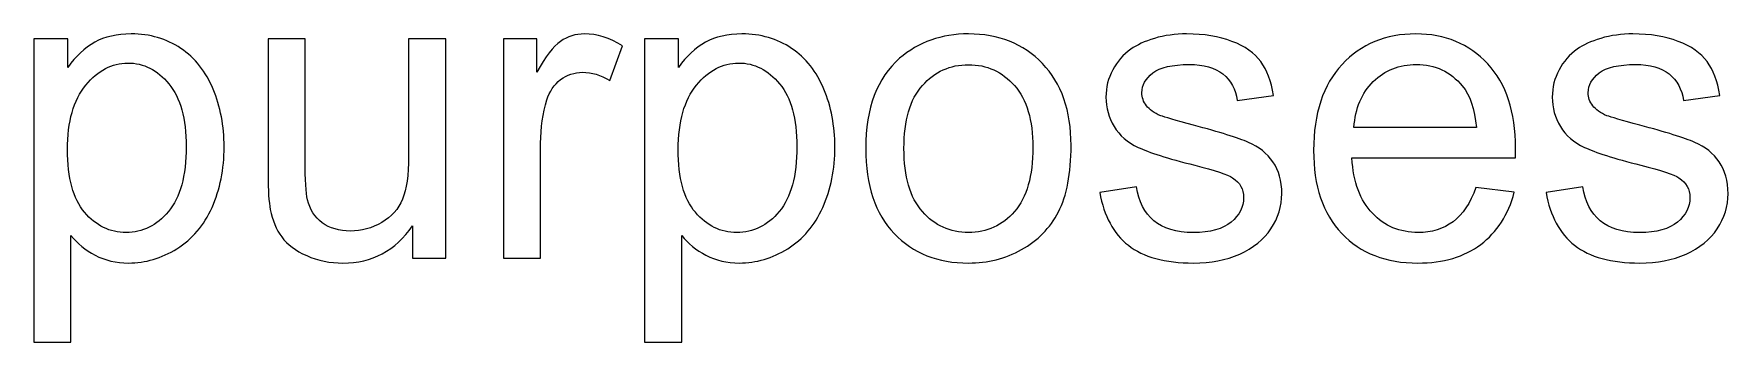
# Model space of a CAD drawing. Header units: centimetres. Extents: x -24.8 to 34.2, y -10 to 25.5.
# Drawn here: x 17.794 to 21.188, y 2.931 to 3.548 of the extents above; entities that cross this region are included whole.
import ezdxf

# ---------------------------------------------------------------- set-up
doc = ezdxf.new("R2010")
doc.units = ezdxf.units.CM
doc.header["$MEASUREMENT"] = 0
doc.layers.add('Layer 1', color=7, linetype='Continuous')

msp = doc.modelspace()

# ---------------------------------------------------------------- linework, layer by layer
at = {"layer": 'Layer 1', "color": 250}
for points, knots in [([(17.79395, 2.93127), (17.79395, 2.93127), (17.79395, 3.53846), (17.79395, 3.53846), (17.79395, 3.53846), (17.79395, 3.53846), (17.86168, 3.53846), (17.86168, 3.53846), (17.86168, 3.53846), (17.86168, 3.53846), (17.86168, 3.48145), (17.86168, 3.48145), (17.86168, 3.48145), (17.87763, 3.50375), (17.89569, 3.52054), (17.91587, 3.53169), (17.91587, 3.53169), (17.93591, 3.54284), (17.96032, 3.54848), (17.98896, 3.54848), (17.98896, 3.54848), (18.0265, 3.54848), (18.05952, 3.53875), (18.08816, 3.51955), (18.08816, 3.51955), (18.11695, 3.50022), (18.13854, 3.47299), (18.15307, 3.43785), (18.15307, 3.43785), (18.16775, 3.40272), (18.17509, 3.36419), (18.17509, 3.32228), (18.17509, 3.32228), (18.17509, 3.27741), (18.16704, 3.23691), (18.15082, 3.20093), (18.15082, 3.20093), (18.13473, 3.16495), (18.11131, 3.13743), (18.08054, 3.11824), (18.08054, 3.11824), (18.04978, 3.09919), (18.01747, 3.08959), (17.9836, 3.08959), (17.9836, 3.08959), (17.95877, 3.08959), (17.93661, 3.09481), (17.91686, 3.10526), (17.91686, 3.10526), (17.8971, 3.1157), (17.88101, 3.12896), (17.86831, 3.14491), (17.86831, 3.14491), (17.86831, 3.14491), (17.86831, 2.93127), (17.86831, 2.93127), (17.86831, 2.93127), (17.86831, 2.93127), (17.79395, 2.93127), (17.79395, 2.93127)], [0, 0, 0, 0, 0.0666667, 0.0666667, 0.0666667, 0.0666667, 0.1333333, 0.1333333, 0.1333333, 0.1333333, 0.2, 0.2, 0.2, 0.2, 0.2666667, 0.2666667, 0.2666667, 0.2666667, 0.3333333, 0.3333333, 0.3333333, 0.3333333, 0.4, 0.4, 0.4, 0.4, 0.4666667, 0.4666667, 0.4666667, 0.4666667, 0.5333333, 0.5333333, 0.5333333, 0.5333333, 0.6, 0.6, 0.6, 0.6, 0.6666667, 0.6666667, 0.6666667, 0.6666667, 0.7333333, 0.7333333, 0.7333333, 0.7333333, 0.8, 0.8, 0.8, 0.8, 0.8666667, 0.8666667, 0.8666667, 0.8666667, 0.9333333, 0.9333333, 0.9333333, 0.9333333, 1, 1, 1, 1]), ([(18.55255, 3.09947), (18.55255, 3.09947), (18.55255, 3.16396), (18.55255, 3.16396), (18.55255, 3.16396), (18.51826, 3.11429), (18.47184, 3.08959), (18.41314, 3.08959), (18.41314, 3.08959), (18.38731, 3.08959), (18.36304, 3.09453), (18.34061, 3.10441), (18.34061, 3.10441), (18.31817, 3.11429), (18.30152, 3.12685), (18.29065, 3.1418), (18.29065, 3.1418), (18.27965, 3.1569), (18.27203, 3.17525), (18.26765, 3.19698), (18.26765, 3.19698), (18.26469, 3.21165), (18.26314, 3.23479), (18.26314, 3.26654), (18.26314, 3.26654), (18.26314, 3.26654), (18.26314, 3.53846), (18.26314, 3.53846), (18.26314, 3.53846), (18.26314, 3.53846), (18.3375, 3.53846), (18.3375, 3.53846), (18.3375, 3.53846), (18.3375, 3.53846), (18.3375, 3.29505), (18.3375, 3.29505), (18.3375, 3.29505), (18.3375, 3.2561), (18.33905, 3.23), (18.34202, 3.21645), (18.34202, 3.21645), (18.34681, 3.19684), (18.35669, 3.1816), (18.37179, 3.17031), (18.37179, 3.17031), (18.38703, 3.15916), (18.4058, 3.15366), (18.42809, 3.15366), (18.42809, 3.15366), (18.45039, 3.15366), (18.47127, 3.1593), (18.49089, 3.17073), (18.49089, 3.17073), (18.5105, 3.18216), (18.52433, 3.19782), (18.53237, 3.21744), (18.53237, 3.21744), (18.54056, 3.23719), (18.54465, 3.26584), (18.54465, 3.30323), (18.54465, 3.30323), (18.54465, 3.30323), (18.54465, 3.53846), (18.54465, 3.53846), (18.54465, 3.53846), (18.54465, 3.53846), (18.61902, 3.53846), (18.61902, 3.53846), (18.61902, 3.53846), (18.61902, 3.53846), (18.61902, 3.09947), (18.61902, 3.09947), (18.61902, 3.09947), (18.61902, 3.09947), (18.55255, 3.09947), (18.55255, 3.09947)], [0, 0, 0, 0, 0.0526316, 0.0526316, 0.0526316, 0.0526316, 0.1052632, 0.1052632, 0.1052632, 0.1052632, 0.1578947, 0.1578947, 0.1578947, 0.1578947, 0.2105263, 0.2105263, 0.2105263, 0.2105263, 0.2631579, 0.2631579, 0.2631579, 0.2631579, 0.3157895, 0.3157895, 0.3157895, 0.3157895, 0.3684211, 0.3684211, 0.3684211, 0.3684211, 0.4210526, 0.4210526, 0.4210526, 0.4210526, 0.4736842, 0.4736842, 0.4736842, 0.4736842, 0.5263158, 0.5263158, 0.5263158, 0.5263158, 0.5789474, 0.5789474, 0.5789474, 0.5789474, 0.6315789, 0.6315789, 0.6315789, 0.6315789, 0.6842105, 0.6842105, 0.6842105, 0.6842105, 0.7368421, 0.7368421, 0.7368421, 0.7368421, 0.7894737, 0.7894737, 0.7894737, 0.7894737, 0.8421053, 0.8421053, 0.8421053, 0.8421053, 0.8947368, 0.8947368, 0.8947368, 0.8947368, 0.9473684, 0.9473684, 0.9473684, 0.9473684, 1, 1, 1, 1]), ([(18.73486, 3.09947), (18.73486, 3.09947), (18.73486, 3.53846), (18.73486, 3.53846), (18.73486, 3.53846), (18.73486, 3.53846), (18.80175, 3.53846), (18.80175, 3.53846), (18.80175, 3.53846), (18.80175, 3.53846), (18.80175, 3.472), (18.80175, 3.472), (18.80175, 3.472), (18.81882, 3.50304), (18.83463, 3.52365), (18.84916, 3.53352), (18.84916, 3.53352), (18.86356, 3.5434), (18.8795, 3.54848), (18.89686, 3.54848), (18.89686, 3.54848), (18.92197, 3.54848), (18.94737, 3.54044), (18.97334, 3.52449), (18.97334, 3.52449), (18.97334, 3.52449), (18.94766, 3.45535), (18.94766, 3.45535), (18.94766, 3.45535), (18.92959, 3.46621), (18.91139, 3.47158), (18.89319, 3.47158), (18.89319, 3.47158), (18.87682, 3.47158), (18.86229, 3.46664), (18.8493, 3.4569), (18.8493, 3.4569), (18.83632, 3.44702), (18.82715, 3.43348), (18.82165, 3.41612), (18.82165, 3.41612), (18.81332, 3.38973), (18.80923, 3.36081), (18.80923, 3.32934), (18.80923, 3.32934), (18.80923, 3.32934), (18.80923, 3.09947), (18.80923, 3.09947), (18.80923, 3.09947), (18.80923, 3.09947), (18.73486, 3.09947), (18.73486, 3.09947)], [0, 0, 0, 0, 0.0769231, 0.0769231, 0.0769231, 0.0769231, 0.1538462, 0.1538462, 0.1538462, 0.1538462, 0.2307692, 0.2307692, 0.2307692, 0.2307692, 0.3076923, 0.3076923, 0.3076923, 0.3076923, 0.3846154, 0.3846154, 0.3846154, 0.3846154, 0.4615385, 0.4615385, 0.4615385, 0.4615385, 0.5384615, 0.5384615, 0.5384615, 0.5384615, 0.6153846, 0.6153846, 0.6153846, 0.6153846, 0.6923077, 0.6923077, 0.6923077, 0.6923077, 0.7692308, 0.7692308, 0.7692308, 0.7692308, 0.8461538, 0.8461538, 0.8461538, 0.8461538, 0.9230769, 0.9230769, 0.9230769, 0.9230769, 1, 1, 1, 1]), ([(19.01765, 2.93127), (19.01765, 2.93127), (19.01765, 3.53846), (19.01765, 3.53846), (19.01765, 3.53846), (19.01765, 3.53846), (19.08538, 3.53846), (19.08538, 3.53846), (19.08538, 3.53846), (19.08538, 3.53846), (19.08538, 3.48145), (19.08538, 3.48145), (19.08538, 3.48145), (19.10133, 3.50375), (19.11939, 3.52054), (19.13957, 3.53169), (19.13957, 3.53169), (19.15961, 3.54284), (19.18402, 3.54848), (19.21266, 3.54848), (19.21266, 3.54848), (19.2502, 3.54848), (19.28322, 3.53875), (19.31186, 3.51955), (19.31186, 3.51955), (19.34065, 3.50022), (19.36224, 3.47299), (19.37677, 3.43785), (19.37677, 3.43785), (19.39145, 3.40272), (19.39879, 3.36419), (19.39879, 3.32228), (19.39879, 3.32228), (19.39879, 3.27741), (19.39074, 3.23691), (19.37452, 3.20093), (19.37452, 3.20093), (19.35843, 3.16495), (19.33501, 3.13743), (19.30424, 3.11824), (19.30424, 3.11824), (19.27348, 3.09919), (19.24117, 3.08959), (19.2073, 3.08959), (19.2073, 3.08959), (19.18247, 3.08959), (19.16031, 3.09481), (19.14056, 3.10526), (19.14056, 3.10526), (19.1208, 3.1157), (19.10471, 3.12896), (19.09201, 3.14491), (19.09201, 3.14491), (19.09201, 3.14491), (19.09201, 2.93127), (19.09201, 2.93127), (19.09201, 2.93127), (19.09201, 2.93127), (19.01765, 2.93127), (19.01765, 2.93127)], [0, 0, 0, 0, 0.0666667, 0.0666667, 0.0666667, 0.0666667, 0.1333333, 0.1333333, 0.1333333, 0.1333333, 0.2, 0.2, 0.2, 0.2, 0.2666667, 0.2666667, 0.2666667, 0.2666667, 0.3333333, 0.3333333, 0.3333333, 0.3333333, 0.4, 0.4, 0.4, 0.4, 0.4666667, 0.4666667, 0.4666667, 0.4666667, 0.5333333, 0.5333333, 0.5333333, 0.5333333, 0.6, 0.6, 0.6, 0.6, 0.6666667, 0.6666667, 0.6666667, 0.6666667, 0.7333333, 0.7333333, 0.7333333, 0.7333333, 0.8, 0.8, 0.8, 0.8, 0.8666667, 0.8666667, 0.8666667, 0.8666667, 0.9333333, 0.9333333, 0.9333333, 0.9333333, 1, 1, 1, 1]), ([(19.46073, 3.31904), (19.46073, 3.40032), (19.48331, 3.46057), (19.5286, 3.49966), (19.5286, 3.49966), (19.56628, 3.53211), (19.61228, 3.54848), (19.66661, 3.54848), (19.66661, 3.54848), (19.72701, 3.54848), (19.77639, 3.52873), (19.81463, 3.48907), (19.81463, 3.48907), (19.85302, 3.44956), (19.87207, 3.39495), (19.87207, 3.32525), (19.87207, 3.32525), (19.87207, 3.26866), (19.8636, 3.22421), (19.84667, 3.1919), (19.84667, 3.1919), (19.82973, 3.15944), (19.80504, 3.13432), (19.77273, 3.1164), (19.77273, 3.1164), (19.74027, 3.09848), (19.70499, 3.08959), (19.66661, 3.08959), (19.66661, 3.08959), (19.60523, 3.08959), (19.55556, 3.10921), (19.5176, 3.14872), (19.5176, 3.14872), (19.47964, 3.18809), (19.46073, 3.24481), (19.46073, 3.31904)], [0, 0, 0, 0, 0.1111111, 0.1111111, 0.1111111, 0.1111111, 0.2222222, 0.2222222, 0.2222222, 0.2222222, 0.3333333, 0.3333333, 0.3333333, 0.3333333, 0.4444444, 0.4444444, 0.4444444, 0.4444444, 0.5555556, 0.5555556, 0.5555556, 0.5555556, 0.6666667, 0.6666667, 0.6666667, 0.6666667, 0.7777778, 0.7777778, 0.7777778, 0.7777778, 0.8888889, 0.8888889, 0.8888889, 0.8888889, 1, 1, 1, 1]), ([(19.92964, 3.23056), (19.92964, 3.23056), (20.00315, 3.24213), (20.00315, 3.24213), (20.00315, 3.24213), (20.00725, 3.21264), (20.01882, 3.19006), (20.03773, 3.17426), (20.03773, 3.17426), (20.05649, 3.1586), (20.08288, 3.15069), (20.11689, 3.15069), (20.11689, 3.15069), (20.15104, 3.15069), (20.17644, 3.15775), (20.19295, 3.17158), (20.19295, 3.17158), (20.20946, 3.18555), (20.21778, 3.20192), (20.21778, 3.22054), (20.21778, 3.22054), (20.21778, 3.23748), (20.21044, 3.2506), (20.19577, 3.26034), (20.19577, 3.26034), (20.18561, 3.26697), (20.16021, 3.27529), (20.11971, 3.28545), (20.11971, 3.28545), (20.06524, 3.29928), (20.02728, 3.31114), (20.00626, 3.32129), (20.00626, 3.32129), (19.98523, 3.33131), (19.96915, 3.34528), (19.95828, 3.36306), (19.95828, 3.36306), (19.94742, 3.38084), (19.94191, 3.40046), (19.94191, 3.42191), (19.94191, 3.42191), (19.94191, 3.44152), (19.94643, 3.45958), (19.95546, 3.47623), (19.95546, 3.47623), (19.96435, 3.49303), (19.97662, 3.50685), (19.99201, 3.51786), (19.99201, 3.51786), (20.00358, 3.52633), (20.01938, 3.53367), (20.03928, 3.53959), (20.03928, 3.53959), (20.05932, 3.54552), (20.08076, 3.54848), (20.10362, 3.54848), (20.10362, 3.54848), (20.13805, 3.54848), (20.16825, 3.5434), (20.19436, 3.53352), (20.19436, 3.53352), (20.22046, 3.52365), (20.23965, 3.51024), (20.25207, 3.49331), (20.25207, 3.49331), (20.26449, 3.47623), (20.27296, 3.45366), (20.27761, 3.42529), (20.27761, 3.42529), (20.27761, 3.42529), (20.20494, 3.41527), (20.20494, 3.41527), (20.20494, 3.41527), (20.20155, 3.43785), (20.19196, 3.45549), (20.17615, 3.46819), (20.17615, 3.46819), (20.16035, 3.48089), (20.13791, 3.48724), (20.10899, 3.48724), (20.10899, 3.48724), (20.07484, 3.48724), (20.05043, 3.4816), (20.03589, 3.47031), (20.03589, 3.47031), (20.02122, 3.45902), (20.01388, 3.44575), (20.01388, 3.43066), (20.01388, 3.43066), (20.01388, 3.42092), (20.01698, 3.41231), (20.02305, 3.40455), (20.02305, 3.40455), (20.02912, 3.39651), (20.03857, 3.39002), (20.05155, 3.38465), (20.05155, 3.38465), (20.05903, 3.38197), (20.08091, 3.37562), (20.11731, 3.36574), (20.11731, 3.36574), (20.16995, 3.35163), (20.20663, 3.3402), (20.22738, 3.33117), (20.22738, 3.33117), (20.24826, 3.32228), (20.26463, 3.30916), (20.27648, 3.29209), (20.27648, 3.29209), (20.28834, 3.27501), (20.29426, 3.25384), (20.29426, 3.22844), (20.29426, 3.22844), (20.29426, 3.20361), (20.28693, 3.18033), (20.27253, 3.15831), (20.27253, 3.15831), (20.258, 3.13644), (20.23711, 3.11951), (20.20988, 3.10751), (20.20988, 3.10751), (20.18265, 3.09552), (20.15174, 3.08959), (20.11731, 3.08959), (20.11731, 3.08959), (20.06016, 3.08959), (20.0167, 3.10145), (19.98678, 3.12515), (19.98678, 3.12515), (19.95687, 3.14886), (19.93782, 3.18399), (19.92964, 3.23056)], [0, 0, 0, 0, 0.030303, 0.030303, 0.030303, 0.030303, 0.0606061, 0.0606061, 0.0606061, 0.0606061, 0.0909091, 0.0909091, 0.0909091, 0.0909091, 0.1212121, 0.1212121, 0.1212121, 0.1212121, 0.1515152, 0.1515152, 0.1515152, 0.1515152, 0.1818182, 0.1818182, 0.1818182, 0.1818182, 0.2121212, 0.2121212, 0.2121212, 0.2121212, 0.2424242, 0.2424242, 0.2424242, 0.2424242, 0.2727273, 0.2727273, 0.2727273, 0.2727273, 0.3030303, 0.3030303, 0.3030303, 0.3030303, 0.3333333, 0.3333333, 0.3333333, 0.3333333, 0.3636364, 0.3636364, 0.3636364, 0.3636364, 0.3939394, 0.3939394, 0.3939394, 0.3939394, 0.4242424, 0.4242424, 0.4242424, 0.4242424, 0.4545455, 0.4545455, 0.4545455, 0.4545455, 0.4848485, 0.4848485, 0.4848485, 0.4848485, 0.5151515, 0.5151515, 0.5151515, 0.5151515, 0.5454545, 0.5454545, 0.5454545, 0.5454545, 0.5757576, 0.5757576, 0.5757576, 0.5757576, 0.6060606, 0.6060606, 0.6060606, 0.6060606, 0.6363636, 0.6363636, 0.6363636, 0.6363636, 0.6666667, 0.6666667, 0.6666667, 0.6666667, 0.6969697, 0.6969697, 0.6969697, 0.6969697, 0.7272727, 0.7272727, 0.7272727, 0.7272727, 0.7575758, 0.7575758, 0.7575758, 0.7575758, 0.7878788, 0.7878788, 0.7878788, 0.7878788, 0.8181818, 0.8181818, 0.8181818, 0.8181818, 0.8484848, 0.8484848, 0.8484848, 0.8484848, 0.8787879, 0.8787879, 0.8787879, 0.8787879, 0.9090909, 0.9090909, 0.9090909, 0.9090909, 0.9393939, 0.9393939, 0.9393939, 0.9393939, 0.969697, 0.969697, 0.969697, 0.969697, 1, 1, 1, 1]), ([(20.68316, 3.24086), (20.68316, 3.24086), (20.76007, 3.23141), (20.76007, 3.23141), (20.76007, 3.23141), (20.74793, 3.18639), (20.7255, 3.15154), (20.69276, 3.1267), (20.69276, 3.1267), (20.65988, 3.10201), (20.61797, 3.08959), (20.56703, 3.08959), (20.56703, 3.08959), (20.50282, 3.08959), (20.45188, 3.10935), (20.41435, 3.14886), (20.41435, 3.14886), (20.37667, 3.18837), (20.3579, 3.24383), (20.3579, 3.31523), (20.3579, 3.31523), (20.3579, 3.38917), (20.37695, 3.44646), (20.41491, 3.48724), (20.41491, 3.48724), (20.45301, 3.52802), (20.50226, 3.54848), (20.56294, 3.54848), (20.56294, 3.54848), (20.62164, 3.54848), (20.66962, 3.52844), (20.70673, 3.48851), (20.70673, 3.48851), (20.74398, 3.44858), (20.76261, 3.39227), (20.76261, 3.31988), (20.76261, 3.31988), (20.76261, 3.31537), (20.76247, 3.30874), (20.76218, 3.29999), (20.76218, 3.29999), (20.76218, 3.29999), (20.43481, 3.29999), (20.43481, 3.29999), (20.43481, 3.29999), (20.43749, 3.25173), (20.45118, 3.21476), (20.47573, 3.18922), (20.47573, 3.18922), (20.50028, 3.16353), (20.53076, 3.15069), (20.56745, 3.15069), (20.56745, 3.15069), (20.59469, 3.15069), (20.61797, 3.15789), (20.6373, 3.17228), (20.6373, 3.17228), (20.65663, 3.18653), (20.67187, 3.20939), (20.68316, 3.24086)], [0, 0, 0, 0, 0.0666667, 0.0666667, 0.0666667, 0.0666667, 0.1333333, 0.1333333, 0.1333333, 0.1333333, 0.2, 0.2, 0.2, 0.2, 0.2666667, 0.2666667, 0.2666667, 0.2666667, 0.3333333, 0.3333333, 0.3333333, 0.3333333, 0.4, 0.4, 0.4, 0.4, 0.4666667, 0.4666667, 0.4666667, 0.4666667, 0.5333333, 0.5333333, 0.5333333, 0.5333333, 0.6, 0.6, 0.6, 0.6, 0.6666667, 0.6666667, 0.6666667, 0.6666667, 0.7333333, 0.7333333, 0.7333333, 0.7333333, 0.8, 0.8, 0.8, 0.8, 0.8666667, 0.8666667, 0.8666667, 0.8666667, 0.9333333, 0.9333333, 0.9333333, 0.9333333, 1, 1, 1, 1]), ([(20.82385, 3.23056), (20.82385, 3.23056), (20.89736, 3.24213), (20.89736, 3.24213), (20.89736, 3.24213), (20.90146, 3.21264), (20.91303, 3.19006), (20.93194, 3.17426), (20.93194, 3.17426), (20.9507, 3.1586), (20.97709, 3.15069), (21.0111, 3.15069), (21.0111, 3.15069), (21.04525, 3.15069), (21.07065, 3.15775), (21.08716, 3.17158), (21.08716, 3.17158), (21.10367, 3.18555), (21.11199, 3.20192), (21.11199, 3.22054), (21.11199, 3.22054), (21.11199, 3.23748), (21.10465, 3.2506), (21.08998, 3.26034), (21.08998, 3.26034), (21.07982, 3.26697), (21.05442, 3.27529), (21.01392, 3.28545), (21.01392, 3.28545), (20.95945, 3.29928), (20.92149, 3.31114), (20.90047, 3.32129), (20.90047, 3.32129), (20.87944, 3.33131), (20.86336, 3.34528), (20.85249, 3.36306), (20.85249, 3.36306), (20.84163, 3.38084), (20.83612, 3.40046), (20.83612, 3.42191), (20.83612, 3.42191), (20.83612, 3.44152), (20.84064, 3.45958), (20.84967, 3.47623), (20.84967, 3.47623), (20.85856, 3.49303), (20.87083, 3.50685), (20.88622, 3.51786), (20.88622, 3.51786), (20.89779, 3.52633), (20.91359, 3.53367), (20.93349, 3.53959), (20.93349, 3.53959), (20.95353, 3.54552), (20.97497, 3.54848), (20.99783, 3.54848), (20.99783, 3.54848), (21.03226, 3.54848), (21.06246, 3.5434), (21.08857, 3.53352), (21.08857, 3.53352), (21.11467, 3.52365), (21.13386, 3.51024), (21.14628, 3.49331), (21.14628, 3.49331), (21.1587, 3.47623), (21.16717, 3.45366), (21.17182, 3.42529), (21.17182, 3.42529), (21.17182, 3.42529), (21.09915, 3.41527), (21.09915, 3.41527), (21.09915, 3.41527), (21.09576, 3.43785), (21.08617, 3.45549), (21.07036, 3.46819), (21.07036, 3.46819), (21.05456, 3.48089), (21.03212, 3.48724), (21.0032, 3.48724), (21.0032, 3.48724), (20.96905, 3.48724), (20.94464, 3.4816), (20.9301, 3.47031), (20.9301, 3.47031), (20.91543, 3.45902), (20.90809, 3.44575), (20.90809, 3.43066), (20.90809, 3.43066), (20.90809, 3.42092), (20.91119, 3.41231), (20.91726, 3.40455), (20.91726, 3.40455), (20.92333, 3.39651), (20.93278, 3.39002), (20.94576, 3.38465), (20.94576, 3.38465), (20.95324, 3.38197), (20.97512, 3.37562), (21.01152, 3.36574), (21.01152, 3.36574), (21.06416, 3.35163), (21.10084, 3.3402), (21.12159, 3.33117), (21.12159, 3.33117), (21.14247, 3.32228), (21.15884, 3.30916), (21.17069, 3.29209), (21.17069, 3.29209), (21.18255, 3.27501), (21.18847, 3.25384), (21.18847, 3.22844), (21.18847, 3.22844), (21.18847, 3.20361), (21.18114, 3.18033), (21.16674, 3.15831), (21.16674, 3.15831), (21.15221, 3.13644), (21.13132, 3.11951), (21.10409, 3.10751), (21.10409, 3.10751), (21.07686, 3.09552), (21.04595, 3.08959), (21.01152, 3.08959), (21.01152, 3.08959), (20.95437, 3.08959), (20.91091, 3.10145), (20.88099, 3.12515), (20.88099, 3.12515), (20.85108, 3.14886), (20.83203, 3.18399), (20.82385, 3.23056)], [0, 0, 0, 0, 0.030303, 0.030303, 0.030303, 0.030303, 0.0606061, 0.0606061, 0.0606061, 0.0606061, 0.0909091, 0.0909091, 0.0909091, 0.0909091, 0.1212121, 0.1212121, 0.1212121, 0.1212121, 0.1515152, 0.1515152, 0.1515152, 0.1515152, 0.1818182, 0.1818182, 0.1818182, 0.1818182, 0.2121212, 0.2121212, 0.2121212, 0.2121212, 0.2424242, 0.2424242, 0.2424242, 0.2424242, 0.2727273, 0.2727273, 0.2727273, 0.2727273, 0.3030303, 0.3030303, 0.3030303, 0.3030303, 0.3333333, 0.3333333, 0.3333333, 0.3333333, 0.3636364, 0.3636364, 0.3636364, 0.3636364, 0.3939394, 0.3939394, 0.3939394, 0.3939394, 0.4242424, 0.4242424, 0.4242424, 0.4242424, 0.4545455, 0.4545455, 0.4545455, 0.4545455, 0.4848485, 0.4848485, 0.4848485, 0.4848485, 0.5151515, 0.5151515, 0.5151515, 0.5151515, 0.5454545, 0.5454545, 0.5454545, 0.5454545, 0.5757576, 0.5757576, 0.5757576, 0.5757576, 0.6060606, 0.6060606, 0.6060606, 0.6060606, 0.6363636, 0.6363636, 0.6363636, 0.6363636, 0.6666667, 0.6666667, 0.6666667, 0.6666667, 0.6969697, 0.6969697, 0.6969697, 0.6969697, 0.7272727, 0.7272727, 0.7272727, 0.7272727, 0.7575758, 0.7575758, 0.7575758, 0.7575758, 0.7878788, 0.7878788, 0.7878788, 0.7878788, 0.8181818, 0.8181818, 0.8181818, 0.8181818, 0.8484848, 0.8484848, 0.8484848, 0.8484848, 0.8787879, 0.8787879, 0.8787879, 0.8787879, 0.9090909, 0.9090909, 0.9090909, 0.9090909, 0.9393939, 0.9393939, 0.9393939, 0.9393939, 0.969697, 0.969697, 0.969697, 0.969697, 1, 1, 1, 1]), ([(17.86126, 3.3165), (17.86126, 3.26005), (17.87269, 3.21828), (17.89555, 3.19119), (17.89555, 3.19119), (17.91841, 3.16424), (17.94621, 3.15069), (17.97866, 3.15069), (17.97866, 3.15069), (18.01168, 3.15069), (18.04005, 3.16466), (18.06361, 3.19274), (18.06361, 3.19274), (18.08718, 3.22068), (18.09903, 3.264), (18.09903, 3.32271), (18.09903, 3.32271), (18.09903, 3.37873), (18.08746, 3.4205), (18.06446, 3.44844), (18.06446, 3.44844), (18.04146, 3.47623), (18.01394, 3.4902), (17.98205, 3.4902), (17.98205, 3.4902), (17.9503, 3.4902), (17.92222, 3.47539), (17.89781, 3.44575), (17.89781, 3.44575), (17.87339, 3.41612), (17.86126, 3.37294), (17.86126, 3.3165)], [0, 0, 0, 0, 0.125, 0.125, 0.125, 0.125, 0.25, 0.25, 0.25, 0.25, 0.375, 0.375, 0.375, 0.375, 0.5, 0.5, 0.5, 0.5, 0.625, 0.625, 0.625, 0.625, 0.75, 0.75, 0.75, 0.75, 0.875, 0.875, 0.875, 0.875, 1, 1, 1, 1]), ([(19.08496, 3.3165), (19.08496, 3.26005), (19.09639, 3.21828), (19.11925, 3.19119), (19.11925, 3.19119), (19.14211, 3.16424), (19.16991, 3.15069), (19.20236, 3.15069), (19.20236, 3.15069), (19.23538, 3.15069), (19.26375, 3.16466), (19.28731, 3.19274), (19.28731, 3.19274), (19.31088, 3.22068), (19.32273, 3.264), (19.32273, 3.32271), (19.32273, 3.32271), (19.32273, 3.37873), (19.31116, 3.4205), (19.28816, 3.44844), (19.28816, 3.44844), (19.26516, 3.47623), (19.23764, 3.4902), (19.20575, 3.4902), (19.20575, 3.4902), (19.174, 3.4902), (19.14592, 3.47539), (19.12151, 3.44575), (19.12151, 3.44575), (19.09709, 3.41612), (19.08496, 3.37294), (19.08496, 3.3165)], [0, 0, 0, 0, 0.125, 0.125, 0.125, 0.125, 0.25, 0.25, 0.25, 0.25, 0.375, 0.375, 0.375, 0.375, 0.5, 0.5, 0.5, 0.5, 0.625, 0.625, 0.625, 0.625, 0.75, 0.75, 0.75, 0.75, 0.875, 0.875, 0.875, 0.875, 1, 1, 1, 1]), ([(19.53721, 3.31904), (19.53721, 3.26273), (19.54949, 3.22068), (19.57404, 3.19274), (19.57404, 3.19274), (19.5986, 3.16466), (19.6295, 3.15069), (19.66661, 3.15069), (19.66661, 3.15069), (19.70358, 3.15069), (19.73434, 3.1648), (19.7589, 3.19288), (19.7589, 3.19288), (19.78331, 3.22097), (19.79558, 3.26386), (19.79558, 3.32144), (19.79558, 3.32144), (19.79558, 3.37576), (19.78331, 3.41697), (19.75861, 3.44491), (19.75861, 3.44491), (19.73392, 3.47285), (19.7033, 3.48682), (19.66661, 3.48682), (19.66661, 3.48682), (19.6295, 3.48682), (19.5986, 3.47285), (19.57404, 3.44505), (19.57404, 3.44505), (19.54949, 3.41725), (19.53721, 3.3752), (19.53721, 3.31904)], [0, 0, 0, 0, 0.125, 0.125, 0.125, 0.125, 0.25, 0.25, 0.25, 0.25, 0.375, 0.375, 0.375, 0.375, 0.5, 0.5, 0.5, 0.5, 0.625, 0.625, 0.625, 0.625, 0.75, 0.75, 0.75, 0.75, 0.875, 0.875, 0.875, 0.875, 1, 1, 1, 1]), ([(20.4389, 3.36123), (20.4389, 3.36123), (20.68401, 3.36123), (20.68401, 3.36123), (20.68401, 3.36123), (20.68076, 3.39806), (20.67131, 3.42586), (20.65593, 3.4442), (20.65593, 3.4442), (20.63222, 3.47285), (20.60146, 3.48724), (20.56378, 3.48724), (20.56378, 3.48724), (20.52964, 3.48724), (20.50085, 3.47581), (20.47757, 3.45295), (20.47757, 3.45295), (20.45428, 3.43009), (20.44144, 3.39947), (20.4389, 3.36123)], [0, 0, 0, 0, 0.2, 0.2, 0.2, 0.2, 0.4, 0.4, 0.4, 0.4, 0.6, 0.6, 0.6, 0.6, 0.8, 0.8, 0.8, 0.8, 1, 1, 1, 1])]:
    msp.add_open_spline(points, degree=3, knots=knots, dxfattribs=at)

doc.saveas('drawing.dxf')
